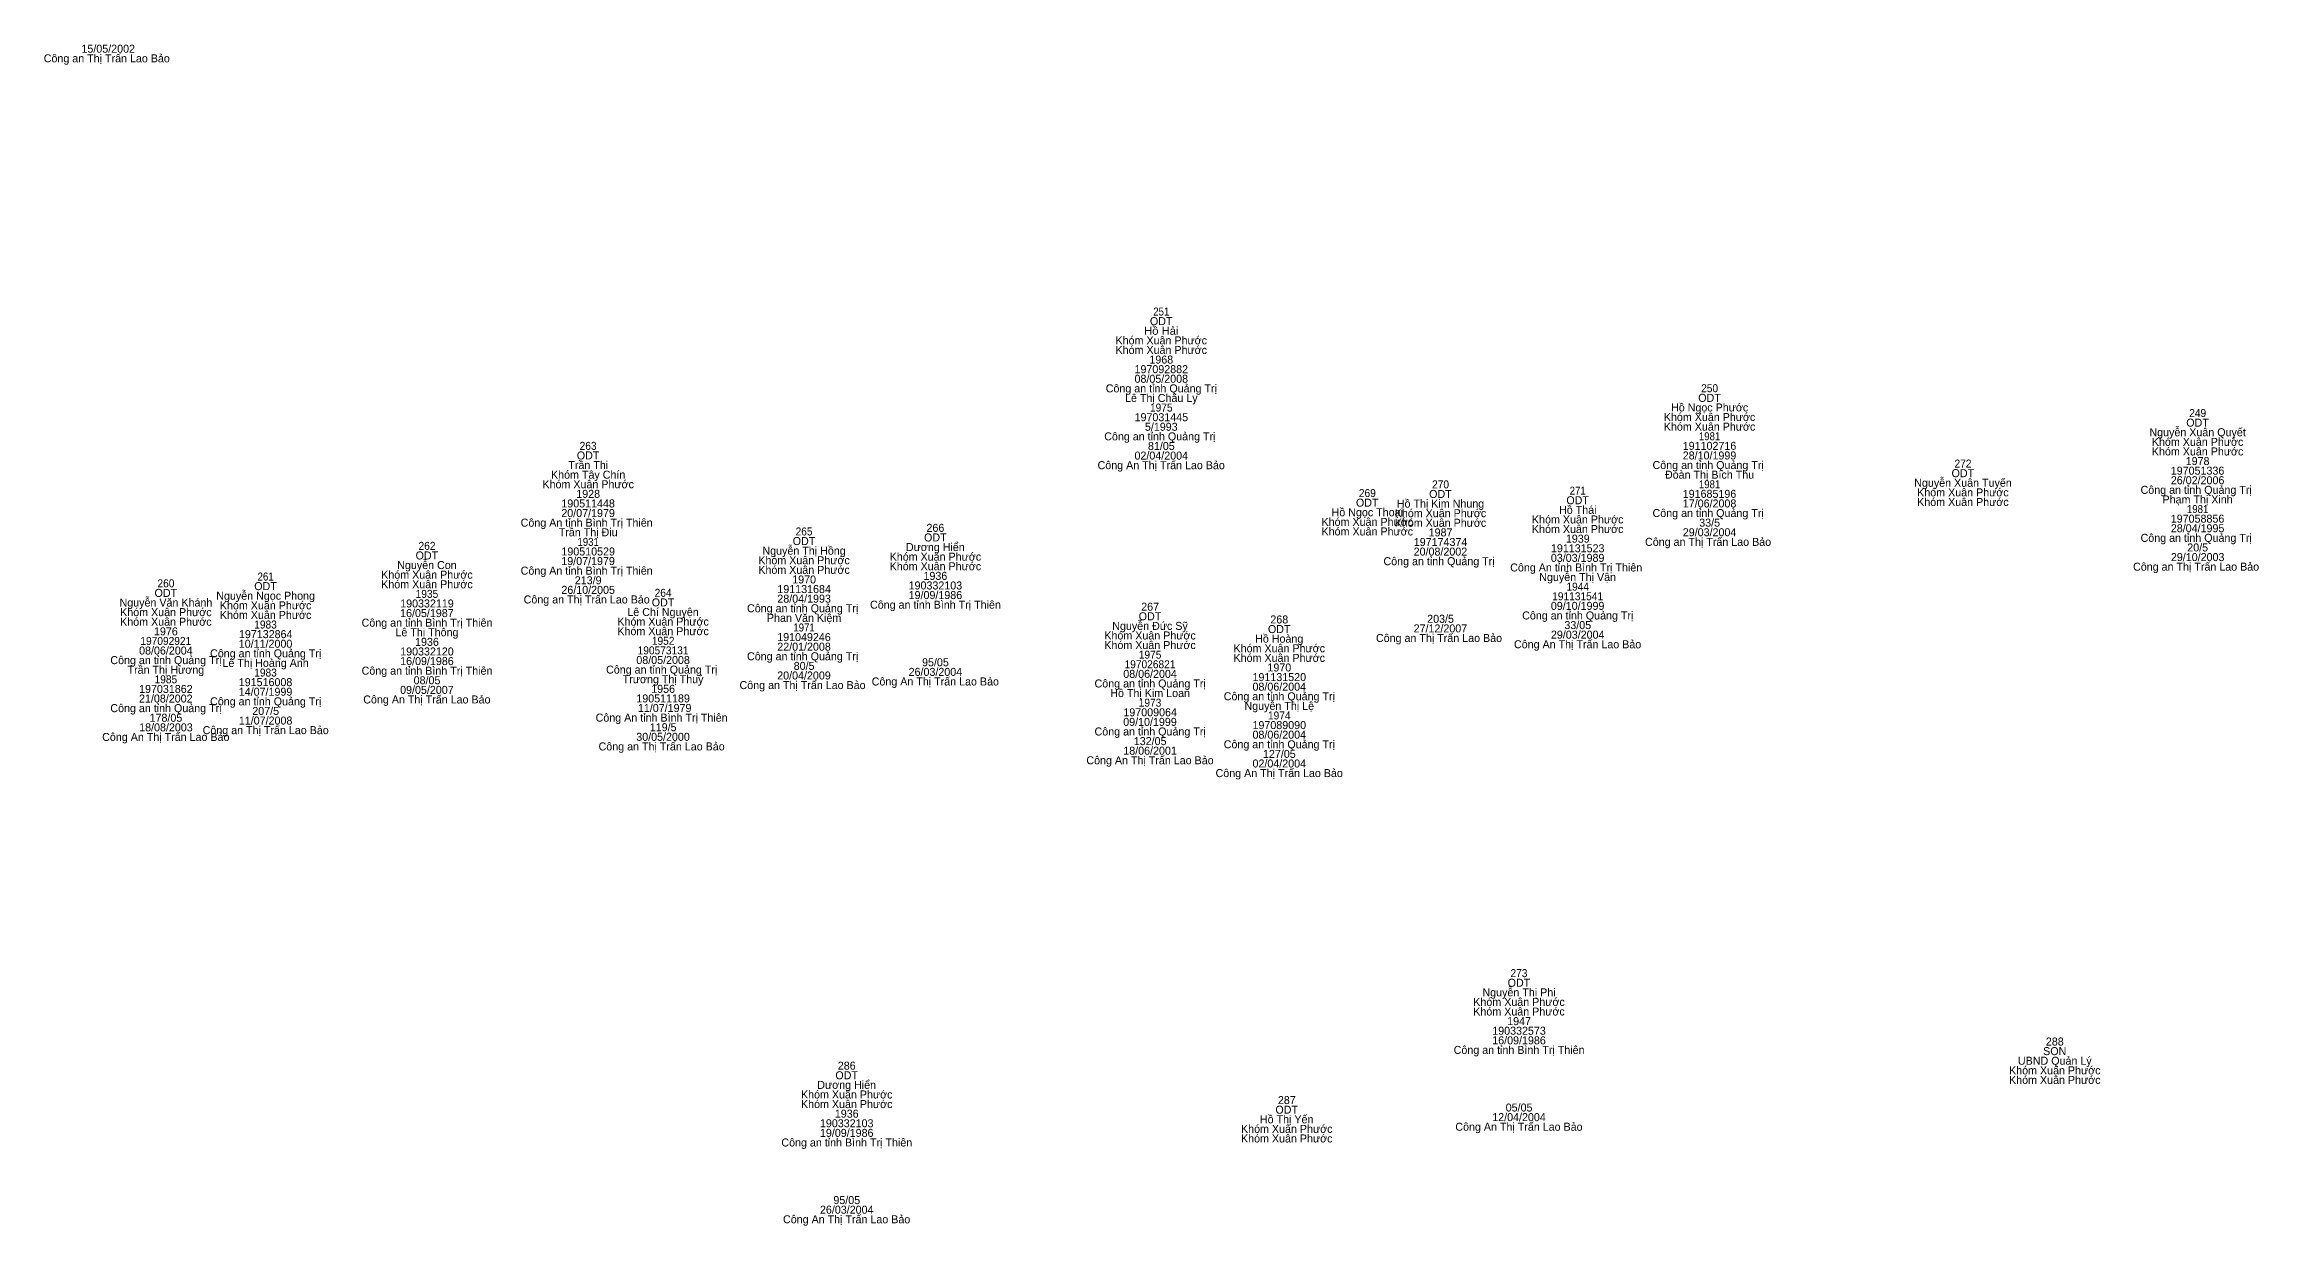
# Model space of a CAD drawing. Header units: metres. Extents: x 536461 to 537503, y 1836996 to 1837501.
# Drawn here: x 537335.3 to 537501.4, y 1837001.2 to 1837089.8 of the extents above; entities that cross this region are included whole.
import ezdxf
from ezdxf.enums import TextEntityAlignment as Align

# ---------------------------------------------------------------- set-up
doc = ezdxf.new("R2010")
doc.units = ezdxf.units.M
doc.header["$LTSCALE"] = 0.24
doc.layers.add('1', color=7, linetype='Continuous')

msp = doc.modelspace()

# ---------------------------------------------------------------- texts
at = {"layer": '1'}
for s, p in [('Công an Thị Trấn Lao Bảo ', (537340.1, 1837088.48)), ('15/05/2002', (537340.095, 1837089.2)), ('ODT', (537419.065, 1837068.77)), ('Khóm Xuân Phước', (537419.07, 1837067.33)), ('Khóm Xuân Phước', (537419.07, 1837066.61)), ('197092882', (537419.07, 1837065.17)), ('1968', (537419.07, 1837065.89)), ('Công an tỉnh Quảng Trị', (537419.075, 1837063.73)), ('Lê Thị Châu Ly', (537419.075, 1837063.01)), ('08/05/2008', (537419.07, 1837064.45)), ('197031445', (537419.075, 1837061.57)), ('Khóm Xuân Phước', (537460.19, 1837061.58)), ('Hồ Ngọc Phước', (537460.195, 1837062.3)), ('ODT', (537460.185, 1837063.02)), ('Công an tỉnh Quảng Trị ', (537419.075, 1837060.13)), ('5/1993', (537419.07, 1837060.85)), ('Khóm Xuân Phước', (537460.19, 1837060.86)), ('Nguyễn Xuân Quyết', (537496.79, 1837060.44)), ('Khóm Xuân Phước', (537496.79, 1837059.72)), ('ODT', (537496.785, 1837061.16)), ('ODT', (537376.085, 1837058.7)), ('02/04/2004', (537419.07, 1837058.69)), ('81/05', (537419.075, 1837059.41)), ('28/10/1999', (537460.185, 1837058.7)), ('191102716', (537460.185, 1837059.42)), ('Khóm Xuân Phước', (537496.79, 1837059)), ('1978', (537496.79, 1837058.28)), ('Khóm Xuân Phước', (537376.09, 1837056.54)), ('Khóm Tây Chín', (537376.09, 1837057.26)), ('Trần Thi', (537376.095, 1837057.98)), ('Công An Thị Trấn Lao Bảo', (537419.065, 1837057.97)), ('Công an tỉnh Quảng Trị ', (537460.195, 1837057.98)), ('Đoàn Thị Bích Thu', (537460.19, 1837057.26)), ('Nguyễn Xuân Tuyến', (537479.195, 1837056.65)), ('ODT', (537479.185, 1837057.37)), ('26/02/2006', (537496.79, 1837056.84)), ('197051336', (537496.785, 1837057.56)), ('190511448', (537376.085, 1837055.1)), ('1928', (537376.09, 1837055.82)), ('ODT', (537434.515, 1837055.16)), ('Hồ Thị Kim Nhung', (537440.01, 1837055.09)), ('ODT', (537440.005, 1837055.81)), ('ODT', (537450.295, 1837055.34)), ('191685196', (537460.185, 1837055.82)), ('17/06/2008', (537460.19, 1837055.1)), ('Khóm Xuân Phước', (537479.19, 1837055.93)), ('Khóm Xuân Phước', (537479.19, 1837055.21)), ('Công an tỉnh Quảng Trị ', (537496.795, 1837056.12)), ('Phạm Thị Xinh', (537496.79, 1837055.4)), ('Công An tỉnh Bình Trị Thiên ', (537376.09, 1837053.66)), ('20/07/1979', (537376.085, 1837054.38)), ('266', (537402.13, 1837053.27)), ('Khóm Xuân Phước', (537434.52, 1837053.72)), ('Hồ Ngọc Thoại', (537434.52, 1837054.44)), ('Khóm Xuân Phước', (537440.01, 1837054.37)), ('Khóm Xuân Phước', (537440.01, 1837053.65)), ('Khóm Xuân Phước', (537450.3, 1837053.9)), ('Khóm Xuân Phước', (537450.3, 1837053.18)), ('Hồ Thái', (537450.305, 1837054.62)), ('Công an tỉnh Quảng Trị ', (537460.195, 1837054.38)), ('33/5', (537460.195, 1837053.66)), ('28/04/1995', (537496.79, 1837053.24)), ('197058856', (537496.785, 1837053.96)), ('Trần Thị Điu', (537376.09, 1837052.94)), ('190510529', (537376.09, 1837051.5)), ('Nguyễn Thị Hồng', (537392.28, 1837051.56)), ('ODT', (537392.275, 1837052.28)), ('Dương Hiển', (537402.125, 1837051.83)), ('ODT', (537402.125, 1837052.55)), ('Khóm Xuân Phước', (537434.52, 1837053)), ('20/08/2002', (537440.005, 1837051.49)), ('197174374', (537440.015, 1837052.21)), ('1987', (537440.015, 1837052.93)), ('191131523', (537450.3, 1837051.74)), ('1939', (537450.305, 1837052.46)), ('Công an Thị Trấn Lao Bảo ', (537460.19, 1837052.22)), ('29/03/2004', (537460.19, 1837052.94)), ('Công an tỉnh Quảng Trị ', (537496.795, 1837052.52)), ('20/5', (537496.795, 1837051.8)), ('Khóm Xuân Phước', (537364, 1837049.76)), ('Nguyễn Con', (537364, 1837050.48)), ('ODT', (537363.995, 1837051.2)), ('Công An tỉnh Bình Trị Thiên ', (537376.09, 1837050.06)), ('19/07/1979', (537376.085, 1837050.78)), ('Khóm Xuân Phước', (537392.28, 1837050.84)), ('Khóm Xuân Phước', (537392.28, 1837050.12)), ('Khóm Xuân Phước', (537402.13, 1837051.11)), ('Khóm Xuân Phước', (537402.13, 1837050.39)), ('Công an tỉnh Quảng Trị ', (537440.015, 1837050.77)), ('Công An tỉnh Bình Trị Thiên ', (537450.3, 1837050.3)), ('03/03/1989', (537450.295, 1837051.02)), ('Công an Thị Trấn Lao Bảo ', (537496.79, 1837050.36)), ('29/10/2003', (537496.795, 1837051.08)), ('ODT', (537344.415, 1837048.39)), ('Nguyễn Ngọc Phong', (537351.9, 1837048.18)), ('ODT', (537351.895, 1837048.9)), ('Khóm Xuân Phước', (537364, 1837049.04)), ('26/10/2005', (537376.09, 1837048.62)), ('213/9', (537376.09, 1837049.34)), ('191131684', (537392.285, 1837048.68)), ('1970', (537392.285, 1837049.4)), ('190332103', (537402.13, 1837048.95)), ('19/09/1986', (537402.13, 1837048.23)), ('1936', (537402.13, 1837049.67)), ('Nguyễn Thị Vận', (537450.295, 1837049.58)), ('Nguyễn Văn Khánh', (537344.425, 1837047.67)), ('Khóm Xuân Phước', (537344.42, 1837046.95)), ('Khóm Xuân Phước', (537351.9, 1837047.46)), ('Khóm Xuân Phước', (537351.9, 1837046.74)), ('16/05/1987', (537363.995, 1837046.88)), ('190332119', (537364, 1837047.6)), ('Công an Thị Trấn Lao Bảo ', (537376.09, 1837047.9)), ('Lê Chí Nguyện', (537381.705, 1837046.96)), ('ODT', (537381.705, 1837047.68)), ('Công an tỉnh Quảng Trị ', (537392.285, 1837047.24)), ('Phan Văn Kiệm', (537392.285, 1837046.52)), ('28/04/1993', (537392.285, 1837047.96)), ('Công an tỉnh Bình Trị Thiên', (537402.135, 1837047.51)), ('ODT', (537418.225, 1837046.64)), ('267', (537418.235, 1837047.36)), ('203/5', (537440.015, 1837046.45)), ('Công an tỉnh Quảng Trị', (537450.305, 1837046.7)), ('09/10/1999', (537450.295, 1837047.42)), ('Khóm Xuân Phước', (537344.42, 1837046.23)), ('1976', (537344.42, 1837045.51)), ('197132864', (537351.905, 1837045.3)), ('Công an tỉnh Bình Trị Thiên', (537364.005, 1837046.16)), ('Lê Thị Thông', (537364, 1837045.44)), ('Khóm Xuân Phước', (537381.71, 1837046.24)), ('Khóm Xuân Phước', (537381.71, 1837045.52)), ('191049246', (537392.275, 1837045.08)), ('Khóm Xuân Phước', (537418.23, 1837045.2)), ('Nguyễn Đức Sỹ', (537418.225, 1837045.92)), ('Hồ Hoàng', (537427.915, 1837044.96)), ('ODT', (537427.915, 1837045.68)), ('268', (537427.92, 1837046.4)), ('Công an Thị Trấn Lao Bảo ', (537440.01, 1837045.01)), ('27/12/2007', (537440.005, 1837045.73)), ('29/03/2004', (537450.3, 1837045.26)), ('33/05', (537450.305, 1837045.98)), ('Công an tỉnh Quảng Trị', (537344.425, 1837043.35)), ('08/06/2004', (537344.42, 1837044.07)), ('Công an tỉnh Quảng Trị', (537351.905, 1837043.86)), ('Lê Thị Hoàng Anh', (537351.9, 1837043.14)), ('10/11/2000', (537351.895, 1837044.58)), ('190332120', (537364, 1837044)), ('16/09/1986', (537364, 1837043.28)), ('1936', (537364, 1837044.72)), ('08/05/2008', (537381.71, 1837043.36)), ('Công an tỉnh Quảng Trị ', (537392.285, 1837043.64)), ('22/01/2008', (537392.28, 1837044.36)), ('95/05', (537402.135, 1837043.19)), ('Khóm Xuân Phước', (537418.23, 1837044.48)), ('Khóm Xuân Phước', (537427.92, 1837044.24)), ('Khóm Xuân Phước', (537427.92, 1837043.52)), ('Công An Thị Trấn Lao Bảo', (537450.295, 1837044.54)), ('Trần Thị Hương', (537344.42, 1837042.63)), ('191516008', (537351.895, 1837041.7)), ('Công an tỉnh Bình Trị Thiên', (537364.005, 1837042.56)), ('08/05', (537364.005, 1837041.84)), ('Công an tỉnh Quảng Trị ', (537381.715, 1837042.64)), ('Trương Thị Thuỷ', (537381.71, 1837041.92)), ('Công an Thị Trấn Lao Bảo ', (537392.28, 1837041.48)), ('20/04/2009', (537392.275, 1837042.2)), ('80/5', (537392.285, 1837042.92)), ('Công An Thị Trấn Lao Bảo', (537402.125, 1837041.75)), ('26/03/2004', (537402.13, 1837042.47)), ('Công an tỉnh Quảng Trị', (537418.235, 1837041.6)), ('08/06/2004', (537418.23, 1837042.32)), ('191131520', (537427.92, 1837042.08)), ('1970', (537427.925, 1837042.8)), ('Công an tỉnh Quảng Trị', (537344.425, 1837039.75)), ('21/08/2002', (537344.415, 1837040.47)), ('197031862', (537344.42, 1837041.19)), ('Công an tỉnh Quảng Trị', (537351.905, 1837040.26)), ('14/07/1999', (537351.895, 1837040.98)), ('Công An Thị Trấn Lao Bảo', (537363.995, 1837040.4)), ('09/05/2007', (537363.995, 1837041.12)), ('190511189', (537381.71, 1837040.48)), ('1956', (537381.71, 1837041.2)), ('Hồ Thị Kim Loan', (537418.235, 1837040.88)), ('Công an tỉnh Quảng Trị', (537427.925, 1837040.64)), ('Nguyễn Thị Lệ', (537427.92, 1837039.92)), ('08/06/2004', (537427.92, 1837041.36)), ('18/08/2003', (537344.425, 1837038.31)), ('178/05', (537344.425, 1837039.03)), ('Công an Thị Trấn Lao Bảo', (537351.905, 1837038.1)), ('11/07/2008', (537351.9, 1837038.82)), ('207/5', (537351.905, 1837039.54)), ('Công An tỉnh Bình Trị Thiên ', (537381.71, 1837039.04)), (' 11/07/1979', (537381.715, 1837039.76)), ('119/5', (537381.715, 1837038.32)), ('09/10/1999', (537418.225, 1837038.72)), ('197009064', (537418.235, 1837039.44)), ('197089090', (537427.92, 1837038.48)), ('Công An Thị Trấn Lao Bảo', (537344.415, 1837037.59)), ('Công an Thị Trấn Lao Bảo ', (537381.71, 1837036.88)), ('30/05/2000', (537381.705, 1837037.6)), ('Công an tỉnh Quảng Trị', (537418.235, 1837038)), ('18/06/2001', (537418.23, 1837036.56)), ('132/05', (537418.235, 1837037.28)), ('Công an tỉnh Quảng Trị', (537427.925, 1837037.04)), ('08/06/2004', (537427.92, 1837037.76)), ('Công An Thị Trấn Lao Bảo', (537418.225, 1837035.84)), ('Công An Thị Trấn Lao Bảo', (537427.915, 1837034.88)), ('02/04/2004', (537427.92, 1837035.6)), ('127/05', (537427.925, 1837036.32)), ('Nguyễn Thị Phi', (537445.9, 1837018.44)), ('ODT', (537445.895, 1837019.16)), ('Khóm Xuân Phước', (537445.9, 1837017.72)), ('Khóm Xuân Phước', (537445.9, 1837017)), ('190332573', (537445.9, 1837015.56)), ('1947', (537445.905, 1837016.28)), ('Công an tỉnh Bình Trị Thiên', (537445.905, 1837014.12)), ('16/09/1986', (537445.9, 1837014.84)), ('UBND Quản Lý', (537486.08, 1837013.31)), ('SON', (537486.075, 1837014.03)), ('288', (537486.08, 1837014.75)), ('Dương Hiển', (537395.475, 1837011.5)), ('ODT', (537395.475, 1837012.22)), ('286', (537395.48, 1837012.94)), ('Khóm Xuân Phước', (537486.08, 1837012.59)), ('Khóm Xuân Phước', (537486.08, 1837011.87)), ('Khóm Xuân Phước', (537395.48, 1837010.78)), ('Khóm Xuân Phước', (537395.48, 1837010.06)), ('287', (537428.485, 1837010.36)), ('190332103', (537395.48, 1837008.62)), ('1936', (537395.48, 1837009.34)), ('Khóm Xuân Phước', (537428.48, 1837008.2)), ('Hồ Thị Yến', (537428.475, 1837008.92)), ('ODT', (537428.475, 1837009.64)), ('Công An Thị Trấn Lao Bảo', (537445.895, 1837008.36)), ('12/04/2004', (537445.9, 1837009.08)), ('05/05', (537445.905, 1837009.8)), ('Công an tỉnh Bình Trị Thiên', (537395.485, 1837007.18)), ('19/09/1986', (537395.48, 1837007.9)), ('Khóm Xuân Phước', (537428.48, 1837007.48)), ('26/03/2004', (537395.48, 1837002.14)), ('95/05', (537395.485, 1837002.86)), ('Công An Thị Trấn Lao Bảo', (537395.475, 1837001.42))]:
    msp.add_text(s, height=0.6, dxfattribs=at).set_placement(p, align=Align.CENTER)
for s, width, p in [('Hồ Hải', 1.05, (537419.07, 1837068.05)), ('251', 0.9, (537419.07, 1837069.49)), ('250', 0.95, (537460.195, 1837063.74)), ('1975', 0.95, (537419.07, 1837062.29)), ('249', 0.95, (537496.795, 1837061.88)), ('1981', 0.9, (537460.19, 1837060.14)), ('263', 0.95, (537376.085, 1837059.42)), ('272', 0.95, (537479.195, 1837058.09)), ('270', 0.95, (537440.015, 1837056.53)), ('1981', 0.9, (537460.19, 1837056.54)), ('269', 0.95, (537434.525, 1837055.88)), ('271', 0.9, (537450.3, 1837056.06)), ('1981', 0.9, (537496.79, 1837054.68)), ('262', 0.95, (537364.005, 1837051.92)), ('1931', 0.9, (537376.09, 1837052.22)), ('265', 0.95, (537392.28, 1837053)), ('260', 0.95, (537344.425, 1837049.11)), ('261', 0.9, (537351.9, 1837049.62)), ('1935', 0.95, (537364, 1837048.32)), ('264', 0.95, (537381.71, 1837048.4)), ('191131541', 0.95, (537450.295, 1837048.14)), ('1944', 0.95, (537450.3, 1837048.86)), ('197092921', 0.95, (537344.415, 1837044.79)), ('1983', 0.95, (537351.895, 1837046.02)), ('1952', 0.95, (537381.715, 1837044.8)), ('1971', 0.9, (537392.28, 1837045.8)), ('190573131', 0.95, (537381.705, 1837044.08)), ('1975', 0.95, (537418.23, 1837043.76)), ('1985', 0.95, (537344.42, 1837041.91)), ('1983', 0.95, (537351.895, 1837042.42)), ('197026821', 0.95, (537418.225, 1837043.04)), ('1973', 0.95, (537418.225, 1837040.16)), ('1974', 0.95, (537427.92, 1837039.2)), ('273', 0.95, (537445.895, 1837019.88))]:
    msp.add_text(s, height=0.6, dxfattribs=dict(at, width=width)).set_placement(p, align=Align.CENTER)

doc.saveas('drawing.dxf')
